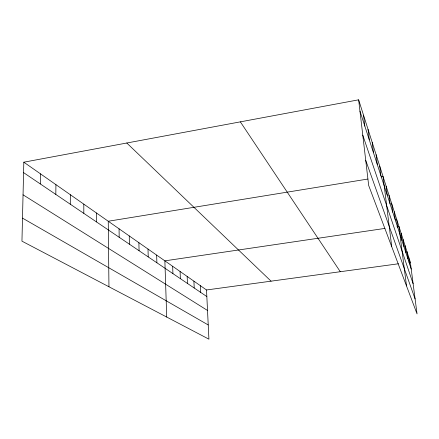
<?xml version="1.0" encoding="UTF-8"?>
<svg xmlns="http://www.w3.org/2000/svg" width="439" height="439" viewBox="0 0 439 439"><rect width="100%" height="100%" fill="white"/><g stroke="black" fill="none" stroke-linecap="round" stroke-linejoin="round"><path stroke-width="0.66" d="M70.295 204.217L70.339 194.724M55.824 194.433L55.923 184.643M40.289 183.925L40.459 173.828M23.821 162.189L21.95 241.159L208.926 339.182L206.517 289.976L23.821 162.189L358.641 99.818L410.317 262.154L417.05 313.929L368.672 185.461L358.641 99.818M367.86 179.041L108.252 221.245L108.954 286.771M381.085 176.89L383.071 176.566L391.725 246.685M384.97 228.406L164.866 260.843L166.721 317.057M396.927 226.645L398.919 226.348L406.509 285.932M206.517 289.976L398.464 263.773M409 262.335L410.317 262.154M22.499 218.123L208.229 324.959M23.047 194.823L207.521 310.466M23.574 172.626L206.84 296.555M126.789 143.01L271.061 281.169M240.358 121.855L340.296 271.714M365.736 160.411L415.102 298.948M362.773 135.135L413.115 283.698M359.958 111.1L411.217 269.063M408.643 256.903L409.56 263.965M406.893 251.393L407.826 258.609M405.049 245.604L405.998 252.99M403.112 239.518L404.083 247.075M401.07 233.109L402.058 240.846M396.647 219.215L397.679 227.342M394.244 211.664L395.298 220.005M391.698 203.674L392.773 212.229M388.998 195.19L390.095 203.981M386.128 186.169L387.253 195.207M379.702 165.991L380.876 175.573M376.097 154.66L377.299 164.537M372.223 142.483L373.452 152.679M368.047 129.362L369.303 139.898M363.53 115.188L364.82 126.081M200.354 285.668L200.667 292.379M193.912 281.163L194.214 288.017M187.162 276.444L187.453 283.446M180.089 271.494L180.369 278.655M172.664 266.303L172.928 273.623M156.657 255.103L156.888 262.774M148.009 249.056L148.217 256.914M138.889 242.674L139.075 250.729M129.253 235.935L129.412 244.194M119.057 228.801L119.183 237.279M96.415 212.97L96.47 221.92M83.805 204.146L83.816 213.359"/></g></svg>
